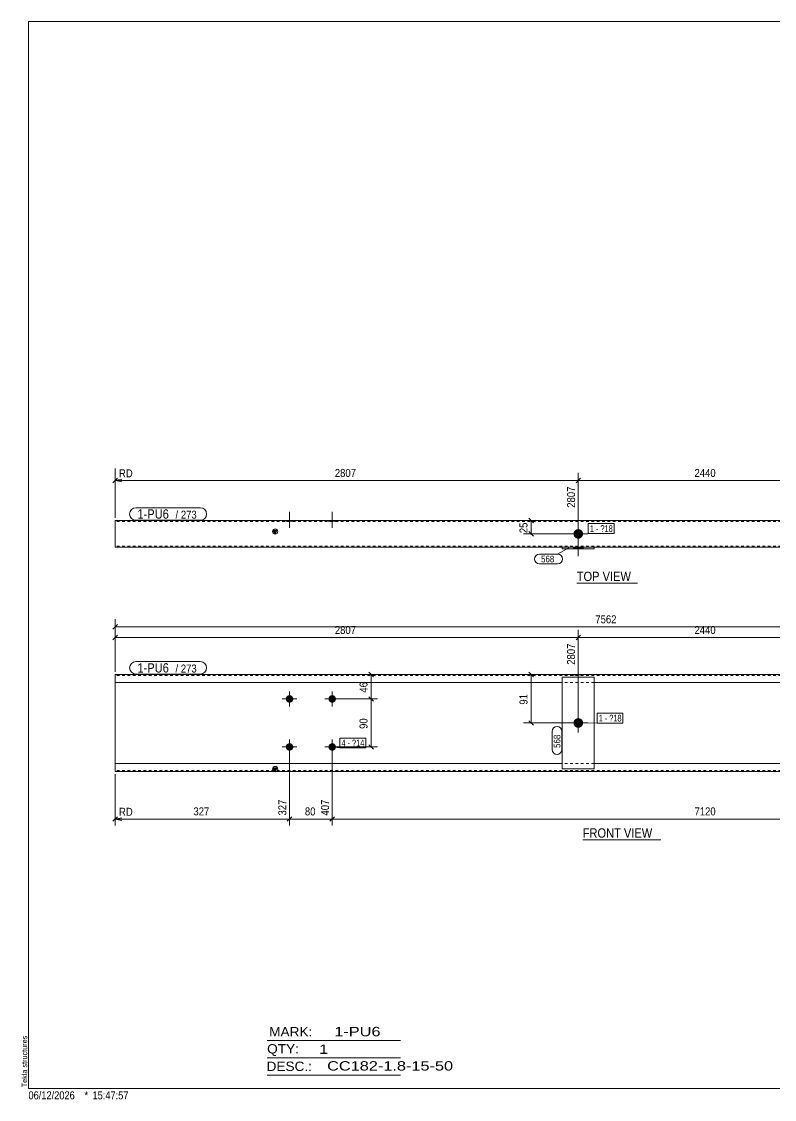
# Model space of a CAD drawing. Header units: millimetres. Extents: x 2 to 579, y 1 to 405.
# Drawn here: x 2.4 to 284.8, y 1 to 405 of the extents above; entities that cross this region are included whole.
import ezdxf

# ---------------------------------------------------------------- set-up
doc = ezdxf.new("R2010")
doc.units = ezdxf.units.MM
doc.linetypes.add('XKITLINE00', pattern=[0])
doc.linetypes.add('XKITLINE01', pattern=[4, 1, -1, 1, -1])
for name, color, linetype, lineweight in [('Bolt', 3, 'Continuous', 0), ('BoltMark', 7, 'Continuous', 0), ('Dimensions', 7, 'Continuous', 0), ('DrawingSheet', 5, 'Continuous', 0), ('OtherObjectType', 7, 'Continuous', 0), ('Part', 2, 'Continuous', 0), ('PartMark', 7, 'Continuous', 0)]:
    doc.layers.add(name, color=color, linetype=linetype, lineweight=lineweight)
doc.styles.add('ARIAL', font='ARIAL.TTF')
doc.styles.add('ARIAL_NARROW', font='ARIALN.TTF')

# ---------------------------------------------------------------- blocks, each defined once
blk = doc.blocks.new('*A1')
at = {"layer": 'Bolt'}
blk.add_hatch(color=3, dxfattribs=at).paths.add_polyline_path([(209.39, 159.92), (209.39, 160.28), (212.99, 160.28), (212.99, 159.92)], flags=17)
at = {"layer": 'Bolt', "color": 3, "linetype": 'XKITLINE00', "lineweight": 0}
for p, q in [((211.19, 163.1), (211.19, 157.1)), ((209.39, 160.28), (209.39, 159.92)), ((212.99, 160.28), (212.99, 159.92))]:
    blk.add_line(p, q, dxfattribs=at)
blk = doc.blocks.new('*A4')
at = {"layer": 'Bolt'}
for points in [[(102.93, 152.48), (102.97, 152.48), (103, 152.47), (103.04, 152.47), (103.07, 152.47), (103.11, 152.46), (103.14, 152.46), (103.17, 152.45), (103.21, 152.44), (103.24, 152.44), (103.27, 152.43), (103.31, 152.42), (103.34, 152.41), (103.37, 152.4), (103.4, 152.38), (103.44, 152.37), (103.47, 152.36), (103.5, 152.34), (103.53, 152.33), (103.56, 152.31), (103.59, 152.3), (103.62, 152.28), (103.65, 152.26), (103.68, 152.24), (103.71, 152.22), (103.73, 152.2), (103.76, 152.18), (103.79, 152.16), (103.81, 152.14), (103.84, 152.12), (103.87, 152.09), (103.89, 152.07), (103.91, 152.04), (103.94, 152.02), (103.96, 151.99), (103.98, 151.97), (104, 151.94), (104.02, 151.91), (104.04, 151.88), (104.06, 151.86), (104.08, 151.83), (104.1, 151.8), (104.12, 151.77), (104.13, 151.74), (104.15, 151.71), (104.17, 151.68), (104.18, 151.65), (104.19, 151.61), (104.21, 151.58), (104.22, 151.55), (104.23, 151.52), (104.24, 151.48), (104.25, 151.45), (104.26, 151.42), (104.27, 151.39), (104.27, 151.35), (104.28, 151.32), (104.28, 151.28), (104.29, 151.25), (104.29, 151.22), (104.3, 151.18), (104.3, 151.15), (104.3, 151.11), (104.3, 151.08), (104.3, 151.04), (104.3, 151.01), (104.3, 150.98), (104.29, 150.94), (104.29, 150.91), (104.28, 150.87), (104.28, 150.84), (104.27, 150.81), (104.27, 150.77), (104.26, 150.74), (104.25, 150.71), (104.24, 150.67), (104.23, 150.64), (104.22, 150.61), (104.21, 150.57), (104.19, 150.54), (104.18, 150.51), (104.17, 150.48), (104.15, 150.45), (104.13, 150.42), (104.12, 150.39), (104.1, 150.36), (104.08, 150.33), (104.06, 150.3), (104.04, 150.27), (104.02, 150.24), (104, 150.22), (103.98, 150.19), (103.96, 150.16), (103.94, 150.14), (103.91, 150.11), (103.89, 150.09), (103.87, 150.06), (103.84, 150.04), (103.81, 150.02), (103.79, 150), (103.76, 149.97), (103.73, 149.95), (103.71, 149.93), (103.68, 149.91), (103.65, 149.9), (103.62, 149.88), (103.59, 149.86), (103.56, 149.84), (103.53, 149.83), (103.5, 149.81), (103.47, 149.8), (103.44, 149.79), (103.4, 149.77), (103.37, 149.76), (103.34, 149.75), (103.31, 149.74), (103.27, 149.73), (103.24, 149.72), (103.21, 149.71), (103.17, 149.71), (103.14, 149.7), (103.11, 149.69), (103.07, 149.69), (103.04, 149.69), (103, 149.68), (102.97, 149.68), (102.93, 149.68), (102.9, 149.68), (102.87, 149.68), (102.83, 149.68), (102.8, 149.68), (102.76, 149.69), (102.73, 149.69), (102.69, 149.69), (102.66, 149.7), (102.63, 149.71), (102.59, 149.71), (102.56, 149.72), (102.53, 149.73), (102.49, 149.74), (102.46, 149.75), (102.43, 149.76), (102.4, 149.77), (102.36, 149.79), (102.33, 149.8), (102.3, 149.81), (102.27, 149.83), (102.24, 149.84), (102.21, 149.86), (102.18, 149.88), (102.15, 149.9), (102.12, 149.91), (102.09, 149.93), (102.07, 149.95), (102.04, 149.97), (102.01, 150), (101.99, 150.02), (101.96, 150.04), (101.93, 150.06), (101.91, 150.09), (101.89, 150.11), (101.86, 150.14), (101.84, 150.16), (101.82, 150.19), (101.8, 150.22), (101.78, 150.24), (101.76, 150.27), (101.74, 150.3), (101.72, 150.33), (101.7, 150.36), (101.68, 150.39), (101.67, 150.42), (101.65, 150.45), (101.63, 150.48), (101.62, 150.51), (101.61, 150.54), (101.59, 150.57), (101.58, 150.61), (101.57, 150.64), (101.56, 150.67), (101.55, 150.71), (101.54, 150.74), (101.53, 150.77), (101.53, 150.81), (101.52, 150.84), (101.52, 150.87), (101.51, 150.91), (101.51, 150.94), (101.5, 150.98), (101.5, 151.01), (101.5, 151.04), (101.5, 151.08), (101.5, 151.11), (101.5, 151.15), (101.5, 151.18), (101.51, 151.22), (101.51, 151.25), (101.52, 151.28), (101.52, 151.32), (101.53, 151.35), (101.53, 151.39), (101.54, 151.42), (101.55, 151.45), (101.56, 151.48), (101.57, 151.52), (101.58, 151.55), (101.59, 151.58), (101.61, 151.61), (101.62, 151.65), (101.63, 151.68), (101.65, 151.71), (101.67, 151.74), (101.68, 151.77), (101.7, 151.8), (101.72, 151.83), (101.74, 151.86), (101.76, 151.88), (101.78, 151.91), (101.8, 151.94), (101.82, 151.97), (101.84, 151.99), (101.86, 152.02), (101.89, 152.04), (101.91, 152.07), (101.93, 152.09), (101.96, 152.12), (101.99, 152.14), (102.01, 152.16), (102.04, 152.18), (102.07, 152.2), (102.09, 152.22), (102.12, 152.24), (102.15, 152.26), (102.18, 152.28), (102.21, 152.3), (102.24, 152.31), (102.27, 152.33), (102.3, 152.34), (102.33, 152.36), (102.36, 152.37), (102.4, 152.38), (102.43, 152.4), (102.46, 152.41), (102.49, 152.42), (102.53, 152.43), (102.56, 152.44), (102.59, 152.44), (102.63, 152.45), (102.66, 152.46), (102.69, 152.46), (102.73, 152.47), (102.76, 152.47), (102.8, 152.47), (102.83, 152.48), (102.87, 152.48), (102.9, 152.48)], [(118.93, 152.48), (118.97, 152.48), (119, 152.47), (119.04, 152.47), (119.07, 152.47), (119.11, 152.46), (119.14, 152.46), (119.17, 152.45), (119.21, 152.44), (119.24, 152.44), (119.27, 152.43), (119.31, 152.42), (119.34, 152.41), (119.37, 152.4), (119.4, 152.38), (119.44, 152.37), (119.47, 152.36), (119.5, 152.34), (119.53, 152.33), (119.56, 152.31), (119.59, 152.3), (119.62, 152.28), (119.65, 152.26), (119.68, 152.24), (119.71, 152.22), (119.73, 152.2), (119.76, 152.18), (119.79, 152.16), (119.81, 152.14), (119.84, 152.12), (119.87, 152.09), (119.89, 152.07), (119.91, 152.04), (119.94, 152.02), (119.96, 151.99), (119.98, 151.97), (120, 151.94), (120.02, 151.91), (120.04, 151.88), (120.06, 151.86), (120.08, 151.83), (120.1, 151.8), (120.12, 151.77), (120.13, 151.74), (120.15, 151.71), (120.17, 151.68), (120.18, 151.65), (120.19, 151.61), (120.21, 151.58), (120.22, 151.55), (120.23, 151.52), (120.24, 151.48), (120.25, 151.45), (120.26, 151.42), (120.27, 151.39), (120.27, 151.35), (120.28, 151.32), (120.28, 151.28), (120.29, 151.25), (120.29, 151.22), (120.3, 151.18), (120.3, 151.15), (120.3, 151.11), (120.3, 151.08), (120.3, 151.04), (120.3, 151.01), (120.3, 150.98), (120.29, 150.94), (120.29, 150.91), (120.28, 150.87), (120.28, 150.84), (120.27, 150.81), (120.27, 150.77), (120.26, 150.74), (120.25, 150.71), (120.24, 150.67), (120.23, 150.64), (120.22, 150.61), (120.21, 150.57), (120.19, 150.54), (120.18, 150.51), (120.17, 150.48), (120.15, 150.45), (120.13, 150.42), (120.12, 150.39), (120.1, 150.36), (120.08, 150.33), (120.06, 150.3), (120.04, 150.27), (120.02, 150.24), (120, 150.22), (119.98, 150.19), (119.96, 150.16), (119.94, 150.14), (119.91, 150.11), (119.89, 150.09), (119.87, 150.06), (119.84, 150.04), (119.81, 150.02), (119.79, 150), (119.76, 149.97), (119.73, 149.95), (119.71, 149.93), (119.68, 149.91), (119.65, 149.9), (119.62, 149.88), (119.59, 149.86), (119.56, 149.84), (119.53, 149.83), (119.5, 149.81), (119.47, 149.8), (119.44, 149.79), (119.4, 149.77), (119.37, 149.76), (119.34, 149.75), (119.31, 149.74), (119.27, 149.73), (119.24, 149.72), (119.21, 149.71), (119.17, 149.71), (119.14, 149.7), (119.11, 149.69), (119.07, 149.69), (119.04, 149.69), (119, 149.68), (118.97, 149.68), (118.93, 149.68), (118.9, 149.68), (118.87, 149.68), (118.83, 149.68), (118.8, 149.68), (118.76, 149.69), (118.73, 149.69), (118.69, 149.69), (118.66, 149.7), (118.63, 149.71), (118.59, 149.71), (118.56, 149.72), (118.53, 149.73), (118.49, 149.74), (118.46, 149.75), (118.43, 149.76), (118.4, 149.77), (118.36, 149.79), (118.33, 149.8), (118.3, 149.81), (118.27, 149.83), (118.24, 149.84), (118.21, 149.86), (118.18, 149.88), (118.15, 149.9), (118.12, 149.91), (118.09, 149.93), (118.07, 149.95), (118.04, 149.97), (118.01, 150), (117.99, 150.02), (117.96, 150.04), (117.93, 150.06), (117.91, 150.09), (117.89, 150.11), (117.86, 150.14), (117.84, 150.16), (117.82, 150.19), (117.8, 150.22), (117.78, 150.24), (117.76, 150.27), (117.74, 150.3), (117.72, 150.33), (117.7, 150.36), (117.68, 150.39), (117.67, 150.42), (117.65, 150.45), (117.63, 150.48), (117.62, 150.51), (117.61, 150.54), (117.59, 150.57), (117.58, 150.61), (117.57, 150.64), (117.56, 150.67), (117.55, 150.71), (117.54, 150.74), (117.53, 150.77), (117.53, 150.81), (117.52, 150.84), (117.52, 150.87), (117.51, 150.91), (117.51, 150.94), (117.5, 150.98), (117.5, 151.01), (117.5, 151.04), (117.5, 151.08), (117.5, 151.11), (117.5, 151.15), (117.5, 151.18), (117.51, 151.22), (117.51, 151.25), (117.52, 151.28), (117.52, 151.32), (117.53, 151.35), (117.53, 151.39), (117.54, 151.42), (117.55, 151.45), (117.56, 151.48), (117.57, 151.52), (117.58, 151.55), (117.59, 151.58), (117.61, 151.61), (117.62, 151.65), (117.63, 151.68), (117.65, 151.71), (117.67, 151.74), (117.68, 151.77), (117.7, 151.8), (117.72, 151.83), (117.74, 151.86), (117.76, 151.88), (117.78, 151.91), (117.8, 151.94), (117.82, 151.97), (117.84, 151.99), (117.86, 152.02), (117.89, 152.04), (117.91, 152.07), (117.93, 152.09), (117.96, 152.12), (117.99, 152.14), (118.01, 152.16), (118.04, 152.18), (118.07, 152.2), (118.09, 152.22), (118.12, 152.24), (118.15, 152.26), (118.18, 152.28), (118.21, 152.3), (118.24, 152.31), (118.27, 152.33), (118.3, 152.34), (118.33, 152.36), (118.36, 152.37), (118.4, 152.38), (118.43, 152.4), (118.46, 152.41), (118.49, 152.42), (118.53, 152.43), (118.56, 152.44), (118.59, 152.44), (118.63, 152.45), (118.66, 152.46), (118.69, 152.46), (118.73, 152.47), (118.76, 152.47), (118.8, 152.47), (118.83, 152.48), (118.87, 152.48), (118.9, 152.48)], [(102.93, 134.48), (102.97, 134.48), (103, 134.47), (103.04, 134.47), (103.07, 134.47), (103.11, 134.46), (103.14, 134.46), (103.17, 134.45), (103.21, 134.44), (103.24, 134.44), (103.27, 134.43), (103.31, 134.42), (103.34, 134.41), (103.37, 134.4), (103.4, 134.38), (103.44, 134.37), (103.47, 134.36), (103.5, 134.34), (103.53, 134.33), (103.56, 134.31), (103.59, 134.3), (103.62, 134.28), (103.65, 134.26), (103.68, 134.24), (103.71, 134.22), (103.73, 134.2), (103.76, 134.18), (103.79, 134.16), (103.81, 134.14), (103.84, 134.12), (103.87, 134.09), (103.89, 134.07), (103.91, 134.04), (103.94, 134.02), (103.96, 133.99), (103.98, 133.97), (104, 133.94), (104.02, 133.91), (104.04, 133.88), (104.06, 133.86), (104.08, 133.83), (104.1, 133.8), (104.12, 133.77), (104.13, 133.74), (104.15, 133.71), (104.17, 133.68), (104.18, 133.65), (104.19, 133.61), (104.21, 133.58), (104.22, 133.55), (104.23, 133.52), (104.24, 133.48), (104.25, 133.45), (104.26, 133.42), (104.27, 133.39), (104.27, 133.35), (104.28, 133.32), (104.28, 133.28), (104.29, 133.25), (104.29, 133.22), (104.3, 133.18), (104.3, 133.15), (104.3, 133.11), (104.3, 133.08), (104.3, 133.04), (104.3, 133.01), (104.3, 132.98), (104.29, 132.94), (104.29, 132.91), (104.28, 132.87), (104.28, 132.84), (104.27, 132.81), (104.27, 132.77), (104.26, 132.74), (104.25, 132.71), (104.24, 132.67), (104.23, 132.64), (104.22, 132.61), (104.21, 132.57), (104.19, 132.54), (104.18, 132.51), (104.17, 132.48), (104.15, 132.45), (104.13, 132.42), (104.12, 132.39), (104.1, 132.36), (104.08, 132.33), (104.06, 132.3), (104.04, 132.27), (104.02, 132.24), (104, 132.22), (103.98, 132.19), (103.96, 132.16), (103.94, 132.14), (103.91, 132.11), (103.89, 132.09), (103.87, 132.06), (103.84, 132.04), (103.81, 132.02), (103.79, 132), (103.76, 131.97), (103.73, 131.95), (103.71, 131.93), (103.68, 131.91), (103.65, 131.9), (103.62, 131.88), (103.59, 131.86), (103.56, 131.84), (103.53, 131.83), (103.5, 131.81), (103.47, 131.8), (103.44, 131.79), (103.4, 131.77), (103.37, 131.76), (103.34, 131.75), (103.31, 131.74), (103.27, 131.73), (103.24, 131.72), (103.21, 131.71), (103.17, 131.71), (103.14, 131.7), (103.11, 131.69), (103.07, 131.69), (103.04, 131.69), (103, 131.68), (102.97, 131.68), (102.93, 131.68), (102.9, 131.68), (102.87, 131.68), (102.83, 131.68), (102.8, 131.68), (102.76, 131.69), (102.73, 131.69), (102.69, 131.69), (102.66, 131.7), (102.63, 131.71), (102.59, 131.71), (102.56, 131.72), (102.53, 131.73), (102.49, 131.74), (102.46, 131.75), (102.43, 131.76), (102.4, 131.77), (102.36, 131.79), (102.33, 131.8), (102.3, 131.81), (102.27, 131.83), (102.24, 131.84), (102.21, 131.86), (102.18, 131.88), (102.15, 131.9), (102.12, 131.91), (102.09, 131.93), (102.07, 131.95), (102.04, 131.97), (102.01, 132), (101.99, 132.02), (101.96, 132.04), (101.93, 132.06), (101.91, 132.09), (101.89, 132.11), (101.86, 132.14), (101.84, 132.16), (101.82, 132.19), (101.8, 132.22), (101.78, 132.24), (101.76, 132.27), (101.74, 132.3), (101.72, 132.33), (101.7, 132.36), (101.68, 132.39), (101.67, 132.42), (101.65, 132.45), (101.63, 132.48), (101.62, 132.51), (101.61, 132.54), (101.59, 132.57), (101.58, 132.61), (101.57, 132.64), (101.56, 132.67), (101.55, 132.71), (101.54, 132.74), (101.53, 132.77), (101.53, 132.81), (101.52, 132.84), (101.52, 132.87), (101.51, 132.91), (101.51, 132.94), (101.5, 132.98), (101.5, 133.01), (101.5, 133.04), (101.5, 133.08), (101.5, 133.11), (101.5, 133.15), (101.5, 133.18), (101.51, 133.22), (101.51, 133.25), (101.52, 133.28), (101.52, 133.32), (101.53, 133.35), (101.53, 133.39), (101.54, 133.42), (101.55, 133.45), (101.56, 133.48), (101.57, 133.52), (101.58, 133.55), (101.59, 133.58), (101.61, 133.61), (101.62, 133.65), (101.63, 133.68), (101.65, 133.71), (101.67, 133.74), (101.68, 133.77), (101.7, 133.8), (101.72, 133.83), (101.74, 133.86), (101.76, 133.88), (101.78, 133.91), (101.8, 133.94), (101.82, 133.97), (101.84, 133.99), (101.86, 134.02), (101.89, 134.04), (101.91, 134.07), (101.93, 134.09), (101.96, 134.12), (101.99, 134.14), (102.01, 134.16), (102.04, 134.18), (102.07, 134.2), (102.09, 134.22), (102.12, 134.24), (102.15, 134.26), (102.18, 134.28), (102.21, 134.3), (102.24, 134.31), (102.27, 134.33), (102.3, 134.34), (102.33, 134.36), (102.36, 134.37), (102.4, 134.38), (102.43, 134.4), (102.46, 134.41), (102.49, 134.42), (102.53, 134.43), (102.56, 134.44), (102.59, 134.44), (102.63, 134.45), (102.66, 134.46), (102.69, 134.46), (102.73, 134.47), (102.76, 134.47), (102.8, 134.47), (102.83, 134.48), (102.87, 134.48), (102.9, 134.48)], [(118.93, 134.48), (118.97, 134.48), (119, 134.47), (119.04, 134.47), (119.07, 134.47), (119.11, 134.46), (119.14, 134.46), (119.17, 134.45), (119.21, 134.44), (119.24, 134.44), (119.27, 134.43), (119.31, 134.42), (119.34, 134.41), (119.37, 134.4), (119.4, 134.38), (119.44, 134.37), (119.47, 134.36), (119.5, 134.34), (119.53, 134.33), (119.56, 134.31), (119.59, 134.3), (119.62, 134.28), (119.65, 134.26), (119.68, 134.24), (119.71, 134.22), (119.73, 134.2), (119.76, 134.18), (119.79, 134.16), (119.81, 134.14), (119.84, 134.12), (119.87, 134.09), (119.89, 134.07), (119.91, 134.04), (119.94, 134.02), (119.96, 133.99), (119.98, 133.97), (120, 133.94), (120.02, 133.91), (120.04, 133.88), (120.06, 133.86), (120.08, 133.83), (120.1, 133.8), (120.12, 133.77), (120.13, 133.74), (120.15, 133.71), (120.17, 133.68), (120.18, 133.65), (120.19, 133.61), (120.21, 133.58), (120.22, 133.55), (120.23, 133.52), (120.24, 133.48), (120.25, 133.45), (120.26, 133.42), (120.27, 133.39), (120.27, 133.35), (120.28, 133.32), (120.28, 133.28), (120.29, 133.25), (120.29, 133.22), (120.3, 133.18), (120.3, 133.15), (120.3, 133.11), (120.3, 133.08), (120.3, 133.04), (120.3, 133.01), (120.3, 132.98), (120.29, 132.94), (120.29, 132.91), (120.28, 132.87), (120.28, 132.84), (120.27, 132.81), (120.27, 132.77), (120.26, 132.74), (120.25, 132.71), (120.24, 132.67), (120.23, 132.64), (120.22, 132.61), (120.21, 132.57), (120.19, 132.54), (120.18, 132.51), (120.17, 132.48), (120.15, 132.45), (120.13, 132.42), (120.12, 132.39), (120.1, 132.36), (120.08, 132.33), (120.06, 132.3), (120.04, 132.27), (120.02, 132.24), (120, 132.22), (119.98, 132.19), (119.96, 132.16), (119.94, 132.14), (119.91, 132.11), (119.89, 132.09), (119.87, 132.06), (119.84, 132.04), (119.81, 132.02), (119.79, 132), (119.76, 131.97), (119.73, 131.95), (119.71, 131.93), (119.68, 131.91), (119.65, 131.9), (119.62, 131.88), (119.59, 131.86), (119.56, 131.84), (119.53, 131.83), (119.5, 131.81), (119.47, 131.8), (119.44, 131.79), (119.4, 131.77), (119.37, 131.76), (119.34, 131.75), (119.31, 131.74), (119.27, 131.73), (119.24, 131.72), (119.21, 131.71), (119.17, 131.71), (119.14, 131.7), (119.11, 131.69), (119.07, 131.69), (119.04, 131.69), (119, 131.68), (118.97, 131.68), (118.93, 131.68), (118.9, 131.68), (118.87, 131.68), (118.83, 131.68), (118.8, 131.68), (118.76, 131.69), (118.73, 131.69), (118.69, 131.69), (118.66, 131.7), (118.63, 131.71), (118.59, 131.71), (118.56, 131.72), (118.53, 131.73), (118.49, 131.74), (118.46, 131.75), (118.43, 131.76), (118.4, 131.77), (118.36, 131.79), (118.33, 131.8), (118.3, 131.81), (118.27, 131.83), (118.24, 131.84), (118.21, 131.86), (118.18, 131.88), (118.15, 131.9), (118.12, 131.91), (118.09, 131.93), (118.07, 131.95), (118.04, 131.97), (118.01, 132), (117.99, 132.02), (117.96, 132.04), (117.93, 132.06), (117.91, 132.09), (117.89, 132.11), (117.86, 132.14), (117.84, 132.16), (117.82, 132.19), (117.8, 132.22), (117.78, 132.24), (117.76, 132.27), (117.74, 132.3), (117.72, 132.33), (117.7, 132.36), (117.68, 132.39), (117.67, 132.42), (117.65, 132.45), (117.63, 132.48), (117.62, 132.51), (117.61, 132.54), (117.59, 132.57), (117.58, 132.61), (117.57, 132.64), (117.56, 132.67), (117.55, 132.71), (117.54, 132.74), (117.53, 132.77), (117.53, 132.81), (117.52, 132.84), (117.52, 132.87), (117.51, 132.91), (117.51, 132.94), (117.5, 132.98), (117.5, 133.01), (117.5, 133.04), (117.5, 133.08), (117.5, 133.11), (117.5, 133.15), (117.5, 133.18), (117.51, 133.22), (117.51, 133.25), (117.52, 133.28), (117.52, 133.32), (117.53, 133.35), (117.53, 133.39), (117.54, 133.42), (117.55, 133.45), (117.56, 133.48), (117.57, 133.52), (117.58, 133.55), (117.59, 133.58), (117.61, 133.61), (117.62, 133.65), (117.63, 133.68), (117.65, 133.71), (117.67, 133.74), (117.68, 133.77), (117.7, 133.8), (117.72, 133.83), (117.74, 133.86), (117.76, 133.88), (117.78, 133.91), (117.8, 133.94), (117.82, 133.97), (117.84, 133.99), (117.86, 134.02), (117.89, 134.04), (117.91, 134.07), (117.93, 134.09), (117.96, 134.12), (117.99, 134.14), (118.01, 134.16), (118.04, 134.18), (118.07, 134.2), (118.09, 134.22), (118.12, 134.24), (118.15, 134.26), (118.18, 134.28), (118.21, 134.3), (118.24, 134.31), (118.27, 134.33), (118.3, 134.34), (118.33, 134.36), (118.36, 134.37), (118.4, 134.38), (118.43, 134.4), (118.46, 134.41), (118.49, 134.42), (118.53, 134.43), (118.56, 134.44), (118.59, 134.44), (118.63, 134.45), (118.66, 134.46), (118.69, 134.46), (118.73, 134.47), (118.76, 134.47), (118.8, 134.47), (118.83, 134.48), (118.87, 134.48), (118.9, 134.48)]]:
    blk.add_hatch(color=3, dxfattribs=at).paths.add_polyline_path(points, flags=17)
at = {"layer": 'Bolt', "color": 3, "linetype": 'XKITLINE00', "lineweight": 0}
for p, q in [((102.9, 148.28), (102.9, 153.88)), ((118.9, 148.28), (118.9, 153.88)), ((105.7, 151.08), (100.1, 151.08)), ((121.7, 151.08), (116.1, 151.08)), ((102.9, 130.28), (102.9, 135.88)), ((118.9, 130.28), (118.9, 135.88)), ((105.7, 133.08), (100.1, 133.08)), ((121.7, 133.08), (116.1, 133.08))]:
    blk.add_line(p, q, dxfattribs=at)
blk = doc.blocks.new('*A6')
at = {"layer": 'Bolt'}
blk.add_hatch(color=3, dxfattribs=at).paths.add_polyline_path([(212.99, 142.03), (212.99, 141.99), (212.99, 141.95), (212.99, 141.9), (212.98, 141.86), (212.97, 141.81), (212.97, 141.77), (212.96, 141.73), (212.95, 141.68), (212.94, 141.64), (212.93, 141.6), (212.92, 141.56), (212.9, 141.51), (212.89, 141.47), (212.87, 141.43), (212.86, 141.39), (212.84, 141.35), (212.82, 141.31), (212.8, 141.27), (212.78, 141.23), (212.76, 141.19), (212.74, 141.15), (212.71, 141.12), (212.69, 141.08), (212.67, 141.04), (212.64, 141.01), (212.61, 140.97), (212.59, 140.94), (212.56, 140.9), (212.53, 140.87), (212.5, 140.84), (212.47, 140.81), (212.44, 140.77), (212.4, 140.74), (212.37, 140.72), (212.34, 140.69), (212.3, 140.66), (212.27, 140.63), (212.23, 140.61), (212.19, 140.58), (212.16, 140.56), (212.12, 140.53), (212.08, 140.51), (212.04, 140.49), (212, 140.47), (211.96, 140.45), (211.92, 140.43), (211.88, 140.42), (211.84, 140.4), (211.8, 140.38), (211.76, 140.37), (211.72, 140.36), (211.67, 140.34), (211.63, 140.33), (211.59, 140.32), (211.55, 140.31), (211.5, 140.31), (211.46, 140.3), (211.41, 140.29), (211.37, 140.29), (211.33, 140.28), (211.28, 140.28), (211.24, 140.28), (211.19, 140.28), (211.15, 140.28), (211.11, 140.28), (211.06, 140.28), (211.02, 140.29), (210.97, 140.29), (210.93, 140.3), (210.89, 140.31), (210.84, 140.31), (210.8, 140.32), (210.76, 140.33), (210.71, 140.34), (210.67, 140.36), (210.63, 140.37), (210.59, 140.38), (210.55, 140.4), (210.51, 140.42), (210.46, 140.43), (210.42, 140.45), (210.38, 140.47), (210.35, 140.49), (210.31, 140.51), (210.27, 140.53), (210.23, 140.56), (210.19, 140.58), (210.16, 140.61), (210.12, 140.63), (210.09, 140.66), (210.05, 140.69), (210.02, 140.72), (209.99, 140.74), (209.95, 140.77), (209.92, 140.81), (209.89, 140.84), (209.86, 140.87), (209.83, 140.9), (209.8, 140.94), (209.77, 140.97), (209.75, 141.01), (209.72, 141.04), (209.7, 141.08), (209.67, 141.12), (209.65, 141.15), (209.63, 141.19), (209.61, 141.23), (209.59, 141.27), (209.57, 141.31), (209.55, 141.35), (209.53, 141.39), (209.51, 141.43), (209.5, 141.47), (209.48, 141.51), (209.47, 141.56), (209.46, 141.6), (209.45, 141.64), (209.44, 141.68), (209.43, 141.73), (209.42, 141.77), (209.41, 141.81), (209.41, 141.86), (209.4, 141.9), (209.4, 141.95), (209.4, 141.99), (209.39, 142.03), (209.39, 142.08), (209.39, 142.12), (209.4, 142.17), (209.4, 142.21), (209.4, 142.26), (209.41, 142.3), (209.41, 142.34), (209.42, 142.39), (209.43, 142.43), (209.44, 142.47), (209.45, 142.52), (209.46, 142.56), (209.47, 142.6), (209.48, 142.64), (209.5, 142.69), (209.51, 142.73), (209.53, 142.77), (209.55, 142.81), (209.57, 142.85), (209.59, 142.89), (209.61, 142.93), (209.63, 142.97), (209.65, 143), (209.67, 143.04), (209.7, 143.08), (209.72, 143.12), (209.75, 143.15), (209.77, 143.19), (209.8, 143.22), (209.83, 143.25), (209.86, 143.29), (209.89, 143.32), (209.92, 143.35), (209.95, 143.38), (209.99, 143.41), (210.02, 143.44), (210.05, 143.47), (210.09, 143.5), (210.12, 143.52), (210.16, 143.55), (210.19, 143.58), (210.23, 143.6), (210.27, 143.62), (210.31, 143.64), (210.35, 143.67), (210.38, 143.69), (210.42, 143.71), (210.46, 143.72), (210.51, 143.74), (210.55, 143.76), (210.59, 143.77), (210.63, 143.79), (210.67, 143.8), (210.71, 143.81), (210.76, 143.82), (210.8, 143.83), (210.84, 143.84), (210.89, 143.85), (210.93, 143.86), (210.97, 143.87), (211.02, 143.87), (211.06, 143.87), (211.11, 143.88), (211.15, 143.88), (211.19, 143.88), (211.24, 143.88), (211.28, 143.88), (211.33, 143.87), (211.37, 143.87), (211.41, 143.87), (211.46, 143.86), (211.5, 143.85), (211.55, 143.84), (211.59, 143.83), (211.63, 143.82), (211.67, 143.81), (211.72, 143.8), (211.76, 143.79), (211.8, 143.77), (211.84, 143.76), (211.88, 143.74), (211.92, 143.72), (211.96, 143.71), (212, 143.69), (212.04, 143.67), (212.08, 143.64), (212.12, 143.62), (212.16, 143.6), (212.19, 143.58), (212.23, 143.55), (212.27, 143.52), (212.3, 143.5), (212.34, 143.47), (212.37, 143.44), (212.4, 143.41), (212.44, 143.38), (212.47, 143.35), (212.5, 143.32), (212.53, 143.29), (212.56, 143.25), (212.59, 143.22), (212.61, 143.19), (212.64, 143.15), (212.67, 143.12), (212.69, 143.08), (212.71, 143.04), (212.74, 143), (212.76, 142.97), (212.78, 142.93), (212.8, 142.89), (212.82, 142.85), (212.84, 142.81), (212.86, 142.77), (212.87, 142.73), (212.89, 142.69), (212.9, 142.64), (212.92, 142.6), (212.93, 142.56), (212.94, 142.52), (212.95, 142.47), (212.96, 142.43), (212.97, 142.39), (212.97, 142.34), (212.98, 142.3), (212.99, 142.26), (212.99, 142.21), (212.99, 142.17), (212.99, 142.12), (212.99, 142.08)], flags=17)
at = {"layer": 'Bolt', "color": 3, "linetype": 'XKITLINE00', "lineweight": 0}
for p, q in [((211.19, 145.68), (211.19, 138.48)), ((214.79, 142.08), (207.59, 142.08))]:
    blk.add_line(p, q, dxfattribs=at)
blk = doc.blocks.new('*A7')
at = {"layer": 'Part'}
blk.add_hatch(color=2, dxfattribs=at).paths.add_polyline_path([(96.7, 125.28), (98.3, 125.28), (97.5, 123.88)], flags=17)
at = {"layer": 'Part', "color": 2, "linetype": 'XKITLINE00', "lineweight": 0}
for p, q in [((37.5, 123.88), (37.5, 160.28)), ((163.09, 160.28), (37.5, 160.28)), ((259.19, 160.28), (163.19, 160.28)), ((355.29, 160.28), (259.29, 160.28)), ((406.59, 160.28), (355.39, 160.28)), ((406.59, 123.88), (406.59, 160.28)), ((163.09, 157.28), (37.5, 157.28)), ((205.19, 157.28), (163.19, 157.28)), ((259.19, 157.28), (217.19, 157.28)), ((301.29, 157.28), (259.29, 157.28)), ((355.29, 157.28), (313.29, 157.28)), ((406.59, 157.28), (355.39, 157.28)), ((163.09, 126.88), (37.5, 126.88)), ((97.5, 123.88), (96.7, 125.28)), ((96.7, 125.28), (98.3, 125.28)), ((98.3, 125.28), (97.5, 123.88)), ((205.19, 126.88), (163.19, 126.88)), ((259.19, 126.88), (217.19, 126.88)), ((301.29, 126.88), (259.29, 126.88)), ((355.29, 126.88), (313.29, 126.88)), ((406.59, 126.88), (355.39, 126.88)), ((163.09, 123.88), (37.5, 123.88)), ((259.19, 123.88), (163.19, 123.88)), ((355.29, 123.88), (259.29, 123.88)), ((406.59, 123.88), (355.39, 123.88))]:
    blk.add_line(p, q, dxfattribs=at)
at = {"layer": 'Part', "color": 7, "linetype": 'XKITLINE01', "lineweight": 0}
for p, q in [((163.09, 159.92), (37.5, 159.92)), ((259.19, 159.92), (163.19, 159.92)), ((355.29, 159.92), (259.29, 159.92)), ((406.59, 159.92), (355.39, 159.92)), ((217.19, 157.28), (205.19, 157.28)), ((313.29, 157.28), (301.29, 157.28)), ((217.19, 126.88), (205.19, 126.88)), ((313.29, 126.88), (301.29, 126.88)), ((163.09, 124.24), (37.5, 124.24)), ((259.19, 124.24), (163.19, 124.24)), ((355.29, 124.24), (259.29, 124.24)), ((406.59, 124.24), (355.39, 124.24))]:
    blk.add_line(p, q, dxfattribs=at)
at = {"layer": 'Part', "color": 2, "linetype": 'XKITLINE00', "lineweight": 0}
blk.add_circle((97.5, 124.78), 1, dxfattribs=at)
blk = doc.blocks.new('*A9')
at = {"layer": 'Part', "color": 2, "linetype": 'XKITLINE00', "lineweight": 0}
for p, q in [((205.19, 124.88), (205.19, 159.28)), ((205.19, 159.28), (217.19, 159.28)), ((217.19, 159.28), (217.19, 124.88)), ((217.19, 124.88), (205.19, 124.88))]:
    blk.add_line(p, q, dxfattribs=at)
blk = doc.blocks.new('*A10')
at = {"layer": 'Bolt'}
blk.add_hatch(color=3, dxfattribs=at).paths.add_polyline_path([(209.39, 212.99), (209.4, 213.04), (209.4, 213.08), (209.4, 213.13), (209.41, 213.17), (209.41, 213.21), (209.42, 213.26), (209.43, 213.3), (209.44, 213.34), (209.45, 213.39), (209.46, 213.43), (209.47, 213.47), (209.48, 213.51), (209.5, 213.56), (209.51, 213.6), (209.53, 213.64), (209.55, 213.68), (209.57, 213.72), (209.59, 213.76), (209.61, 213.8), (209.63, 213.84), (209.65, 213.88), (209.67, 213.91), (209.7, 213.95), (209.72, 213.99), (209.75, 214.02), (209.77, 214.06), (209.8, 214.09), (209.83, 214.13), (209.86, 214.16), (209.89, 214.19), (209.92, 214.22), (209.95, 214.25), (209.99, 214.28), (210.02, 214.31), (210.05, 214.34), (210.09, 214.37), (210.12, 214.4), (210.16, 214.42), (210.19, 214.45), (210.23, 214.47), (210.27, 214.49), (210.31, 214.52), (210.35, 214.54), (210.38, 214.56), (210.42, 214.58), (210.46, 214.6), (210.51, 214.61), (210.55, 214.63), (210.59, 214.64), (210.63, 214.66), (210.67, 214.67), (210.71, 214.68), (210.76, 214.7), (210.8, 214.71), (210.84, 214.72), (210.89, 214.72), (210.93, 214.73), (210.97, 214.74), (211.02, 214.74), (211.06, 214.75), (211.11, 214.75), (211.15, 214.75), (211.19, 214.75), (211.24, 214.75), (211.28, 214.75), (211.33, 214.75), (211.37, 214.74), (211.41, 214.74), (211.46, 214.73), (211.5, 214.72), (211.55, 214.72), (211.59, 214.71), (211.63, 214.7), (211.67, 214.68), (211.72, 214.67), (211.76, 214.66), (211.8, 214.64), (211.84, 214.63), (211.88, 214.61), (211.92, 214.6), (211.96, 214.58), (212, 214.56), (212.04, 214.54), (212.08, 214.52), (212.12, 214.49), (212.16, 214.47), (212.19, 214.45), (212.23, 214.42), (212.27, 214.4), (212.3, 214.37), (212.34, 214.34), (212.37, 214.31), (212.4, 214.28), (212.44, 214.25), (212.47, 214.22), (212.5, 214.19), (212.53, 214.16), (212.56, 214.13), (212.59, 214.09), (212.61, 214.06), (212.64, 214.02), (212.67, 213.99), (212.69, 213.95), (212.71, 213.91), (212.74, 213.88), (212.76, 213.84), (212.78, 213.8), (212.8, 213.76), (212.82, 213.72), (212.84, 213.68), (212.86, 213.64), (212.87, 213.6), (212.89, 213.56), (212.9, 213.51), (212.92, 213.47), (212.93, 213.43), (212.94, 213.39), (212.95, 213.34), (212.96, 213.3), (212.97, 213.26), (212.97, 213.21), (212.98, 213.17), (212.99, 213.13), (212.99, 213.08), (212.99, 213.04), (212.99, 212.99), (212.99, 212.95), (212.99, 212.91), (212.99, 212.86), (212.99, 212.82), (212.99, 212.77), (212.98, 212.73), (212.97, 212.69), (212.97, 212.64), (212.96, 212.6), (212.95, 212.56), (212.94, 212.51), (212.93, 212.47), (212.92, 212.43), (212.9, 212.39), (212.89, 212.34), (212.87, 212.3), (212.86, 212.26), (212.84, 212.22), (212.82, 212.18), (212.8, 212.14), (212.78, 212.1), (212.76, 212.06), (212.74, 212.02), (212.71, 211.99), (212.69, 211.95), (212.67, 211.91), (212.64, 211.88), (212.61, 211.84), (212.59, 211.81), (212.56, 211.77), (212.53, 211.74), (212.5, 211.71), (212.47, 211.68), (212.44, 211.65), (212.4, 211.62), (212.37, 211.59), (212.34, 211.56), (212.3, 211.53), (212.27, 211.5), (212.23, 211.48), (212.19, 211.45), (212.16, 211.43), (212.12, 211.41), (212.08, 211.38), (212.04, 211.36), (212, 211.34), (211.96, 211.32), (211.92, 211.3), (211.88, 211.29), (211.84, 211.27), (211.8, 211.26), (211.76, 211.24), (211.72, 211.23), (211.67, 211.22), (211.63, 211.2), (211.59, 211.19), (211.55, 211.18), (211.5, 211.18), (211.46, 211.17), (211.41, 211.16), (211.37, 211.16), (211.33, 211.15), (211.28, 211.15), (211.24, 211.15), (211.19, 211.15), (211.15, 211.15), (211.11, 211.15), (211.06, 211.15), (211.02, 211.16), (210.97, 211.16), (210.93, 211.17), (210.89, 211.18), (210.84, 211.18), (210.8, 211.19), (210.76, 211.2), (210.71, 211.22), (210.67, 211.23), (210.63, 211.24), (210.59, 211.26), (210.55, 211.27), (210.51, 211.29), (210.46, 211.3), (210.42, 211.32), (210.38, 211.34), (210.35, 211.36), (210.31, 211.38), (210.27, 211.41), (210.23, 211.43), (210.19, 211.45), (210.16, 211.48), (210.12, 211.5), (210.09, 211.53), (210.05, 211.56), (210.02, 211.59), (209.99, 211.62), (209.95, 211.65), (209.92, 211.68), (209.89, 211.71), (209.86, 211.74), (209.83, 211.77), (209.8, 211.81), (209.77, 211.84), (209.75, 211.88), (209.72, 211.91), (209.7, 211.95), (209.67, 211.99), (209.65, 212.02), (209.63, 212.06), (209.61, 212.1), (209.59, 212.14), (209.57, 212.18), (209.55, 212.22), (209.53, 212.26), (209.51, 212.3), (209.5, 212.34), (209.48, 212.39), (209.47, 212.43), (209.46, 212.47), (209.45, 212.51), (209.44, 212.56), (209.43, 212.6), (209.42, 212.64), (209.41, 212.69), (209.41, 212.73), (209.4, 212.77), (209.4, 212.82), (209.4, 212.86), (209.39, 212.91), (209.39, 212.95)], flags=17)
at = {"layer": 'Bolt', "color": 3, "linetype": 'XKITLINE00', "lineweight": 0}
for p, q in [((211.19, 209.35), (211.19, 216.55)), ((214.79, 212.95), (207.59, 212.95))]:
    blk.add_line(p, q, dxfattribs=at)
blk = doc.blocks.new('*A13')
at = {"layer": 'Bolt'}
for points in [[(101.5, 217.59), (101.5, 217.95), (104.3, 217.95), (104.3, 217.59)], [(101.5, 217.59), (101.5, 217.95), (104.3, 217.95), (104.3, 217.59)], [(117.5, 217.59), (117.5, 217.95), (120.3, 217.95), (120.3, 217.59)], [(117.5, 217.59), (117.5, 217.95), (120.3, 217.95), (120.3, 217.59)]]:
    blk.add_hatch(color=3, dxfattribs=at).paths.add_polyline_path(points, flags=17)
at = {"layer": 'Bolt', "color": 3, "linetype": 'XKITLINE00', "lineweight": 0}
for p, q in [((102.9, 215.27), (102.9, 221.27)), ((102.9, 215.27), (102.9, 221.27)), ((118.9, 215.27), (118.9, 221.27)), ((118.9, 215.27), (118.9, 221.27)), ((101.5, 217.59), (101.5, 217.95)), ((101.5, 217.59), (101.5, 217.95)), ((104.3, 217.59), (104.3, 217.95)), ((104.3, 217.59), (104.3, 217.95)), ((117.5, 217.59), (117.5, 217.95)), ((117.5, 217.59), (117.5, 217.95)), ((120.3, 217.59), (120.3, 217.95)), ((120.3, 217.59), (120.3, 217.95))]:
    blk.add_line(p, q, dxfattribs=at)
blk = doc.blocks.new('*A15')
at = {"layer": 'Bolt'}
blk.add_hatch(color=3, dxfattribs=at).paths.add_polyline_path([(209.39, 207.35), (209.39, 207.95), (212.99, 207.95), (212.99, 207.35)], flags=17)
at = {"layer": 'Bolt', "color": 3, "linetype": 'XKITLINE00', "lineweight": 0}
for p, q in [((211.19, 210.65), (211.19, 204.65)), ((209.39, 207.95), (209.39, 207.35)), ((212.99, 207.95), (212.99, 207.35))]:
    blk.add_line(p, q, dxfattribs=at)
blk = doc.blocks.new('*A16')
at = {"layer": 'Part'}
blk.add_hatch(color=2, dxfattribs=at).paths.add_polyline_path([(96.7, 214.35), (98.3, 214.35), (97.5, 212.95)], flags=17)
at = {"layer": 'Part', "color": 2, "linetype": 'XKITLINE00', "lineweight": 0}
for p, q in [((37.5, 207.95), (37.5, 217.95)), ((37.5, 217.95), (163.09, 217.95)), ((97.5, 212.95), (96.7, 214.35)), ((96.7, 214.35), (98.3, 214.35)), ((98.3, 214.35), (97.5, 212.95)), ((163.19, 217.95), (259.19, 217.95)), ((259.29, 217.95), (355.29, 217.95)), ((355.39, 217.95), (406.59, 217.95)), ((406.59, 217.95), (406.59, 207.95)), ((163.09, 207.95), (37.5, 207.95)), ((259.19, 207.95), (163.19, 207.95)), ((355.29, 207.95), (259.29, 207.95)), ((406.59, 207.95), (355.39, 207.95))]:
    blk.add_line(p, q, dxfattribs=at)
at = {"layer": 'Part', "color": 7, "linetype": 'XKITLINE01', "lineweight": 0}
for p, q in [((163.09, 217.59), (37.5, 217.59)), ((259.19, 217.59), (163.19, 217.59)), ((355.29, 217.59), (259.29, 217.59)), ((406.59, 217.59), (355.39, 217.59)), ((163.09, 208.31), (37.5, 208.31)), ((259.19, 208.31), (163.19, 208.31)), ((355.29, 208.31), (259.29, 208.31)), ((406.59, 208.31), (355.39, 208.31))]:
    blk.add_line(p, q, dxfattribs=at)
at = {"layer": 'Part', "color": 2, "linetype": 'XKITLINE00', "lineweight": 0}
blk.add_circle((97.5, 213.85), 1, dxfattribs=at)
blk = doc.blocks.new('*A18')
at = {"layer": 'Part', "color": 2, "linetype": 'XKITLINE00', "lineweight": 0}
for p, q in [((205.19, 207.35), (205.19, 207.95)), ((217.19, 207.35), (205.19, 207.35)), ((217.19, 207.35), (217.19, 207.95))]:
    blk.add_line(p, q, dxfattribs=at)
at = {"layer": 'Part', "color": 7, "linetype": 'XKITLINE01', "lineweight": 0}
blk.add_line((205.19, 207.95), (217.19, 207.95), dxfattribs=at)
blk = doc.blocks.new('*A19')
at = {"layer": 'DrawingSheet', "color": 5, "linetype": 'XKITLINE00', "lineweight": 0}
for p, q in [((579, 405), (5, 405)), ((5, 405), (5, 5)), ((579, 5), (579, 405)), ((5, 5), (579, 5))]:
    blk.add_line(p, q, dxfattribs=at)
at = {"layer": 'DrawingSheet', "color": 5, "style": 'ARIAL', "width": 0.85}
blk.add_text('Tekla structures', height=2, rotation=90, dxfattribs=at).set_placement((4.5, 5.5))
blk = doc.blocks.new('*A23')
at = {"layer": 'OtherObjectType', "color": 6, "linetype": 'XKITLINE00', "lineweight": 0}
for p, q in [((94.5, 23), (144.5, 23)), ((94.5, 16.5), (144.5, 16.5)), ((94.5, 10), (144.5, 10))]:
    blk.add_line(p, q, dxfattribs=at)
at = {"layer": 'OtherObjectType', "color": 6, "style": 'ARIAL_NARROW'}
for s, width, p in [('MARK:', 1.275, (95.27, 24.58)), ('1-PU6', 1.525501, (119.69, 24.65)), ('QTY:', 1.275, (94.5, 18.19)), ('1', 1.525501, (113.99, 18.05)), ('DESC.:', 1.275, (94.29, 11.63)), ('CC182-1.8-15-50', 1.525501, (117, 11.79))]:
    blk.add_text(s, height=3.5, dxfattribs=dict(at, width=width)).set_placement(p)
blk = doc.blocks.new('*A26')
at = {"layer": 'OtherObjectType', "color": 7, "style": 'ARIAL_NARROW', "width": 1.008832}
for s, p in [('06/12/2026', (4.99, 1)), ('*', (26, 1)), ('15:47:57', (29, 1))]:
    blk.add_text(s, height=3, dxfattribs=at).set_placement(p)
blk = doc.blocks.new('*A27')
at = {"layer": 'Dimensions', "color": 7, "linetype": 'XKITLINE00', "lineweight": 0}
for p, q in [((38.35, 178.93), (36.65, 177.23)), ((37.5, 161.28), (37.5, 180.93)), ((37.5, 178.08), (406.59, 178.08)), ((407.44, 178.93), (405.74, 177.23)), ((406.59, 161.28), (406.59, 180.93))]:
    blk.add_line(p, q, dxfattribs=at)
at = {"layer": 'Dimensions', "color": 3}
for p in [(37.5, 178.08), (406.59, 178.08)]:
    blk.add_point(p, dxfattribs=at)
at = {"layer": 'Dimensions', "color": 3, "style": 'ARIAL', "width": 0.85}
blk.add_text('7562', height=3, dxfattribs=at).set_placement((217.59, 179.43))
blk = doc.blocks.new('*A28')
at = {"layer": 'Dimensions', "color": 7, "linetype": 'XKITLINE00', "lineweight": 0}
for p, q in [((38.35, 174.93), (36.65, 173.23)), ((37.5, 161.28), (37.5, 176.93)), ((37.5, 174.08), (211.19, 174.08)), ((212.04, 174.93), (210.35, 173.23)), ((211.19, 143.08), (211.19, 176.93))]:
    blk.add_line(p, q, dxfattribs=at)
at = {"layer": 'Dimensions', "color": 3}
for p in [(37.5, 174.08), (211.19, 174.08)]:
    blk.add_point(p, dxfattribs=at)
at = {"layer": 'Dimensions', "color": 3, "style": 'ARIAL', "width": 0.85}
blk.add_text('2807', height=3, dxfattribs=at).set_placement((119.9, 175.43))
blk.add_text('2807', height=3, rotation=90.0002, dxfattribs=at).set_placement((209.99, 163.88))
blk = doc.blocks.new('*A29')
at = {"layer": 'Dimensions', "color": 7, "linetype": 'XKITLINE00', "lineweight": 0}
for p, q in [((212.04, 174.93), (210.35, 173.23)), ((211.19, 143.08), (211.19, 176.93)), ((211.19, 174.08), (307.29, 174.08)), ((308.14, 174.93), (306.45, 173.23)), ((307.29, 143.08), (307.29, 176.93))]:
    blk.add_line(p, q, dxfattribs=at)
at = {"layer": 'Dimensions', "color": 3}
for p in [(211.19, 174.08), (307.29, 174.08)]:
    blk.add_point(p, dxfattribs=at)
at = {"layer": 'Dimensions', "color": 3, "style": 'ARIAL', "width": 0.85}
blk.add_text('2440', height=3, dxfattribs=at).set_placement((254.79, 175.43))
blk.add_text('5247', height=3, rotation=90.0002, dxfattribs=at).set_placement((306.09, 163.88))
blk = doc.blocks.new('*A31')
at = {"layer": 'Dimensions', "color": 7, "linetype": 'XKITLINE00', "lineweight": 0}
for p, q in [((102.9, 132.08), (102.9, 103.68)), ((37.5, 122.88), (37.5, 103.68)), ((37.5, 122.88), (37.5, 103.68)), ((38.35, 106.93), (36.65, 105.23)), ((40, 106.58), (37.5, 106.08)), ((37.5, 106.08), (102.9, 106.08)), ((40, 105.58), (37.5, 106.08)), ((44.72, 106.08), (37.5, 106.08)), ((103.75, 106.93), (102.05, 105.23))]:
    blk.add_line(p, q, dxfattribs=at)
at = {"layer": 'Dimensions', "color": 3}
for p in [(37.5, 106.08), (102.9, 106.08)]:
    blk.add_point(p, dxfattribs=at)
at = {"layer": 'Dimensions', "color": 7}
blk.add_point((37.5, 106.08), dxfattribs=at)
at = {"layer": 'Dimensions', "color": 3, "style": 'ARIAL', "width": 0.85}
blk.add_text('327', height=3, rotation=90.0002, dxfattribs=at).set_placement((101.7, 107.38))
for s, p in [('RD', (38.94, 107.28)), ('327', (66.86, 107.43))]:
    blk.add_text(s, height=3, dxfattribs=at).set_placement(p)
blk = doc.blocks.new('*A32')
at = {"layer": 'Dimensions', "color": 7, "linetype": 'XKITLINE00', "lineweight": 0}
for p, q in [((102.9, 132.08), (102.9, 103.68)), ((118.9, 132.08), (118.9, 103.68)), ((103.75, 106.93), (102.05, 105.23)), ((102.9, 106.08), (118.9, 106.08)), ((119.75, 106.93), (118.05, 105.23))]:
    blk.add_line(p, q, dxfattribs=at)
at = {"layer": 'Dimensions', "color": 3}
for p in [(102.9, 106.08), (118.9, 106.08)]:
    blk.add_point(p, dxfattribs=at)
at = {"layer": 'Dimensions', "color": 3, "style": 'ARIAL', "width": 0.85}
blk.add_text('407', height=3, rotation=90.0002, dxfattribs=at).set_placement((117.7, 107.38))
blk.add_text('80', height=3, dxfattribs=at).set_placement((108.67, 107.43))
blk = doc.blocks.new('*A33')
at = {"layer": 'Dimensions', "color": 7, "linetype": 'XKITLINE00', "lineweight": 0}
for p, q in [((118.9, 132.08), (118.9, 103.68)), ((399.59, 132.08), (399.59, 103.68)), ((119.75, 106.93), (118.05, 105.23)), ((118.9, 106.08), (399.59, 106.08)), ((400.44, 106.93), (398.74, 105.23))]:
    blk.add_line(p, q, dxfattribs=at)
at = {"layer": 'Dimensions', "color": 3}
for p in [(118.9, 106.08), (399.59, 106.08)]:
    blk.add_point(p, dxfattribs=at)
at = {"layer": 'Dimensions', "color": 3, "style": 'ARIAL', "width": 0.85}
blk.add_text('7527', height=3, rotation=90.0002, dxfattribs=at).set_placement((398.39, 107.38))
blk.add_text('7120', height=3, dxfattribs=at).set_placement((254.79, 107.43))
blk = doc.blocks.new('*A36')
at = {"layer": 'Dimensions', "color": 7, "linetype": 'XKITLINE00', "lineweight": 0}
for p, q in [((210.19, 160.28), (190.65, 160.28)), ((192.65, 161.13), (194.35, 159.43)), ((193.5, 142.08), (193.5, 160.28)), ((210.19, 142.08), (190.65, 142.08)), ((192.65, 142.93), (194.35, 141.23))]:
    blk.add_line(p, q, dxfattribs=at)
at = {"layer": 'Dimensions', "color": 3}
for p in [(193.5, 160.28), (193.5, 142.08)]:
    blk.add_point(p, dxfattribs=at)
at = {"layer": 'Dimensions', "color": 3, "style": 'ARIAL', "width": 0.85}
blk.add_text('91', height=3, rotation=90.0002, dxfattribs=at).set_placement((192.15, 148.95))
blk = doc.blocks.new('*A39')
at = {"layer": 'Dimensions', "color": 7, "linetype": 'XKITLINE00', "lineweight": 0}
for p, q in [((119.9, 151.08), (135.9, 151.08)), ((132.65, 151.93), (134.35, 150.23)), ((133.5, 133.08), (133.5, 151.08)), ((132.65, 133.93), (134.35, 132.23)), ((119.9, 133.08), (135.9, 133.08))]:
    blk.add_line(p, q, dxfattribs=at)
at = {"layer": 'Dimensions', "color": 3}
for p in [(133.5, 151.08), (133.5, 133.08)]:
    blk.add_point(p, dxfattribs=at)
at = {"layer": 'Dimensions', "color": 3, "style": 'ARIAL', "width": 0.85}
blk.add_text('90', height=3, rotation=90.0002, dxfattribs=at).set_placement((132.15, 139.85))
blk = doc.blocks.new('*A40')
at = {"layer": 'Dimensions', "color": 7, "linetype": 'XKITLINE00', "lineweight": 0}
for p, q in [((119.9, 160.28), (135.9, 160.28)), ((132.65, 161.13), (134.35, 159.43)), ((133.5, 151.08), (133.5, 160.28)), ((119.9, 151.08), (135.9, 151.08)), ((132.65, 151.93), (134.35, 150.23))]:
    blk.add_line(p, q, dxfattribs=at)
at = {"layer": 'Dimensions', "color": 3}
for p in [(133.5, 160.28), (133.5, 151.08)]:
    blk.add_point(p, dxfattribs=at)
at = {"layer": 'Dimensions', "color": 3, "style": 'ARIAL', "width": 0.85}
blk.add_text('46', height=3, rotation=90.0002, dxfattribs=at).set_placement((132.15, 153.45))
blk = doc.blocks.new('*A41')
at = {"layer": 'BoltMark', "color": 7, "linetype": 'XKITLINE00', "lineweight": 0}
for p, q in [((218.26, 145.74), (227.95, 145.74)), ((218.26, 142.04), (218.26, 145.74)), ((227.95, 142.04), (227.95, 145.74)), ((211.19, 142.08), (218.26, 142.04)), ((218.26, 142.04), (227.95, 142.04))]:
    blk.add_line(p, q, dxfattribs=at)
at = {"layer": 'BoltMark', "color": 3, "style": 'ARIAL_NARROW', "width": 0.85}
for s, p in [('1', (218.86, 142.64)), ('-', (221.13, 142.64)), ('?18', (222.79, 142.64))]:
    blk.add_text(s, height=2.5, dxfattribs=at).set_placement(p)
blk = doc.blocks.new('*A43')
at = {"layer": 'BoltMark', "color": 7, "linetype": 'XKITLINE00', "lineweight": 0}
for p, q in [((121.8, 136.43), (131.49, 136.43)), ((121.8, 132.73), (121.8, 136.43)), ((131.49, 132.73), (131.49, 136.43)), ((118.9, 133.08), (121.8, 132.73)), ((121.8, 132.73), (131.49, 132.73))]:
    blk.add_line(p, q, dxfattribs=at)
at = {"layer": 'BoltMark', "color": 3, "style": 'ARIAL_NARROW', "width": 0.85}
for s, p in [('4', (122.4, 133.33)), ('-', (124.67, 133.33)), ('?14', (126.33, 133.33))]:
    blk.add_text(s, height=2.5, dxfattribs=at).set_placement(p)
blk = doc.blocks.new('*A45')
at = {"layer": 'PartMark', "color": 7, "linetype": 'XKITLINE00', "lineweight": 0}
for p, q in [((201.39, 132.13), (201.39, 138.89)), ((205.09, 132.13), (205.09, 138.89))]:
    blk.add_line(p, q, dxfattribs=at)
for centre, start, end in [((203.24, 138.89), 0, 180), ((203.24, 132.13), 180, 0)]:
    blk.add_arc(centre, 1.85, start, end, dxfattribs=at)
at = {"layer": 'PartMark', "color": 3, "style": 'ARIAL', "width": 0.85}
blk.add_text('568', height=2.5, rotation=90.0002, dxfattribs=at).set_placement((204.49, 132.73))
blk = doc.blocks.new('*A47')
at = {"layer": 'PartMark', "color": 7, "linetype": 'XKITLINE00', "lineweight": 0}
for p, q in [((45.25, 165.08), (69.42, 165.08)), ((45.25, 160.38), (69.42, 160.38))]:
    blk.add_line(p, q, dxfattribs=at)
for centre, start, end in [((45.25, 162.73), 90, 270), ((69.42, 162.73), 270, 90)]:
    blk.add_arc(centre, 2.35, start, end, dxfattribs=at)
at = {"layer": 'PartMark', "color": 1, "style": 'ARIAL', "width": 0.85}
blk.add_text('1-PU6', height=3.5, dxfattribs=at).set_placement((45.85, 160.98))
at = {"layer": 'PartMark', "color": 3, "style": 'ARIAL', "width": 0.85}
for s, p in [('/', (60.13, 160.98)), ('273', (62.14, 160.98))]:
    blk.add_text(s, height=3, dxfattribs=at).set_placement(p)
blk = doc.blocks.new('*A48')
at = {"layer": 'OtherObjectType', "color": 7, "linetype": 'XKITLINE00', "lineweight": 0}
blk.add_line((212.85, 98.33), (242.15, 98.33), dxfattribs=at)
at = {"layer": 'OtherObjectType', "color": 7, "style": 'ARIAL', "width": 0.85}
blk.add_text('FRONT VIEW', height=3.5, dxfattribs=at).set_placement((212.85, 99.08))
blk = doc.blocks.new('*A50')
at = {"layer": 'Dimensions', "color": 7, "linetype": 'XKITLINE00', "lineweight": 0}
for p, q in [((192.65, 218.8), (194.35, 217.1)), ((210.19, 217.95), (190.65, 217.95)), ((193.5, 212.95), (193.5, 217.95)), ((210.19, 212.95), (190.65, 212.95)), ((192.65, 213.8), (194.35, 212.1))]:
    blk.add_line(p, q, dxfattribs=at)
at = {"layer": 'Dimensions', "color": 3}
for p in [(193.5, 217.95), (193.5, 212.95)]:
    blk.add_point(p, dxfattribs=at)
at = {"layer": 'Dimensions', "color": 3, "style": 'ARIAL', "width": 0.85}
blk.add_text('25', height=3, rotation=90.0002, dxfattribs=at).set_placement((192.15, 213.22))
blk = doc.blocks.new('*A51')
at = {"layer": 'Dimensions', "color": 7, "linetype": 'XKITLINE00', "lineweight": 0}
for p, q in [((37.5, 218.95), (37.5, 237.45)), ((37.5, 218.95), (37.5, 235.8)), ((211.19, 213.95), (211.19, 235.8)), ((38.35, 233.8), (36.65, 232.1)), ((40, 233.45), (37.5, 232.95)), ((37.5, 232.95), (211.19, 232.95)), ((40, 232.45), (37.5, 232.95)), ((44.72, 232.95), (37.5, 232.95)), ((212.04, 233.8), (210.35, 232.1))]:
    blk.add_line(p, q, dxfattribs=at)
at = {"layer": 'Dimensions', "color": 3}
for p in [(37.5, 232.95), (211.19, 232.95)]:
    blk.add_point(p, dxfattribs=at)
at = {"layer": 'Dimensions', "color": 7}
blk.add_point((37.5, 232.95), dxfattribs=at)
at = {"layer": 'Dimensions', "color": 3, "style": 'ARIAL', "width": 0.85}
for s, p in [('RD', (38.94, 234.15)), ('2807', (119.9, 234.3))]:
    blk.add_text(s, height=3, dxfattribs=at).set_placement(p)
blk.add_text('2807', height=3, rotation=90.0002, dxfattribs=at).set_placement((209.99, 222.75))
blk = doc.blocks.new('*A52')
at = {"layer": 'Dimensions', "color": 7, "linetype": 'XKITLINE00', "lineweight": 0}
for p, q in [((211.19, 213.95), (211.19, 235.8)), ((307.29, 213.95), (307.29, 235.8)), ((212.04, 233.8), (210.35, 232.1)), ((211.19, 232.95), (307.29, 232.95)), ((308.14, 233.8), (306.45, 232.1))]:
    blk.add_line(p, q, dxfattribs=at)
at = {"layer": 'Dimensions', "color": 3}
for p in [(211.19, 232.95), (307.29, 232.95)]:
    blk.add_point(p, dxfattribs=at)
at = {"layer": 'Dimensions', "color": 3, "style": 'ARIAL', "width": 0.85}
blk.add_text('2440', height=3, dxfattribs=at).set_placement((254.79, 234.3))
blk.add_text('5247', height=3, rotation=90.0002, dxfattribs=at).set_placement((306.09, 222.75))
blk = doc.blocks.new('*A55')
at = {"layer": 'BoltMark', "color": 7, "linetype": 'XKITLINE00', "lineweight": 0}
for p, q in [((214.96, 216.8), (224.65, 216.8)), ((214.96, 213.1), (214.96, 216.8)), ((224.65, 213.1), (224.65, 216.8)), ((211.19, 212.95), (214.96, 213.1)), ((214.96, 213.1), (224.65, 213.1))]:
    blk.add_line(p, q, dxfattribs=at)
at = {"layer": 'BoltMark', "color": 3, "style": 'ARIAL_NARROW', "width": 0.85}
for s, p in [('1', (215.56, 213.7)), ('-', (217.83, 213.7)), ('?18', (219.49, 213.7))]:
    blk.add_text(s, height=2.5, dxfattribs=at).set_placement(p)
blk = doc.blocks.new('*A56')
at = {"layer": 'PartMark', "color": 7, "linetype": 'XKITLINE00', "lineweight": 0}
for p, q in [((207.65, 207.77), (203.41, 205.38)), ((196.65, 205.38), (203.41, 205.38)), ((196.65, 201.68), (203.41, 201.68))]:
    blk.add_line(p, q, dxfattribs=at)
for centre, start, end in [((196.65, 203.53), 90, 270), ((203.41, 203.53), 270, 90)]:
    blk.add_arc(centre, 1.85, start, end, dxfattribs=at)
at = {"layer": 'PartMark', "color": 3, "style": 'ARIAL', "width": 0.85}
blk.add_text('568', height=2.5, dxfattribs=at).set_placement((197.25, 202.28))
blk = doc.blocks.new('*A58')
at = {"layer": 'PartMark', "color": 7, "linetype": 'XKITLINE00', "lineweight": 0}
for p, q in [((45.25, 222.75), (69.42, 222.75)), ((45.25, 218.05), (69.42, 218.05))]:
    blk.add_line(p, q, dxfattribs=at)
for centre, start, end in [((45.25, 220.4), 90, 270), ((69.42, 220.4), 270, 90)]:
    blk.add_arc(centre, 2.35, start, end, dxfattribs=at)
at = {"layer": 'PartMark', "color": 1, "style": 'ARIAL', "width": 0.85}
blk.add_text('1-PU6', height=3.5, dxfattribs=at).set_placement((45.85, 218.65))
at = {"layer": 'PartMark', "color": 3, "style": 'ARIAL', "width": 0.85}
for s, p in [('/', (60.13, 218.65)), ('273', (62.14, 218.65))]:
    blk.add_text(s, height=3, dxfattribs=at).set_placement(p)
blk = doc.blocks.new('*A59')
at = {"layer": 'OtherObjectType', "color": 7, "linetype": 'XKITLINE00', "lineweight": 0}
blk.add_line((210.63, 194.53), (233.45, 194.53), dxfattribs=at)
at = {"layer": 'OtherObjectType', "color": 7, "style": 'ARIAL', "width": 0.85}
blk.add_text('TOP VIEW', height=3.5, dxfattribs=at).set_placement((210.63, 195.28))

msp = doc.modelspace()

# ---------------------------------------------------------------- block references
at = {"lineweight": 0}
for name in ['*A19', '*A51', '*A52', '*A58', '*A13', '*A50', '*A10', '*A55', '*A15', '*A56', '*A18', '*A59', '*A27', '*A28', '*A29', '*A47', '*A1', '*A40', '*A36', '*A9', '*A4', '*A39', '*A6', '*A41', '*A45', '*A43', '*A31', '*A32', '*A33', '*A48', '*A23', '*A26']:
    msp.add_blockref(name, (0, 0), dxfattribs=at)
at = {"layer": 'Part', "lineweight": 0}
for name in ['*A16', '*A7']:
    msp.add_blockref(name, (0, 0), dxfattribs=at)

doc.saveas('drawing.dxf')
